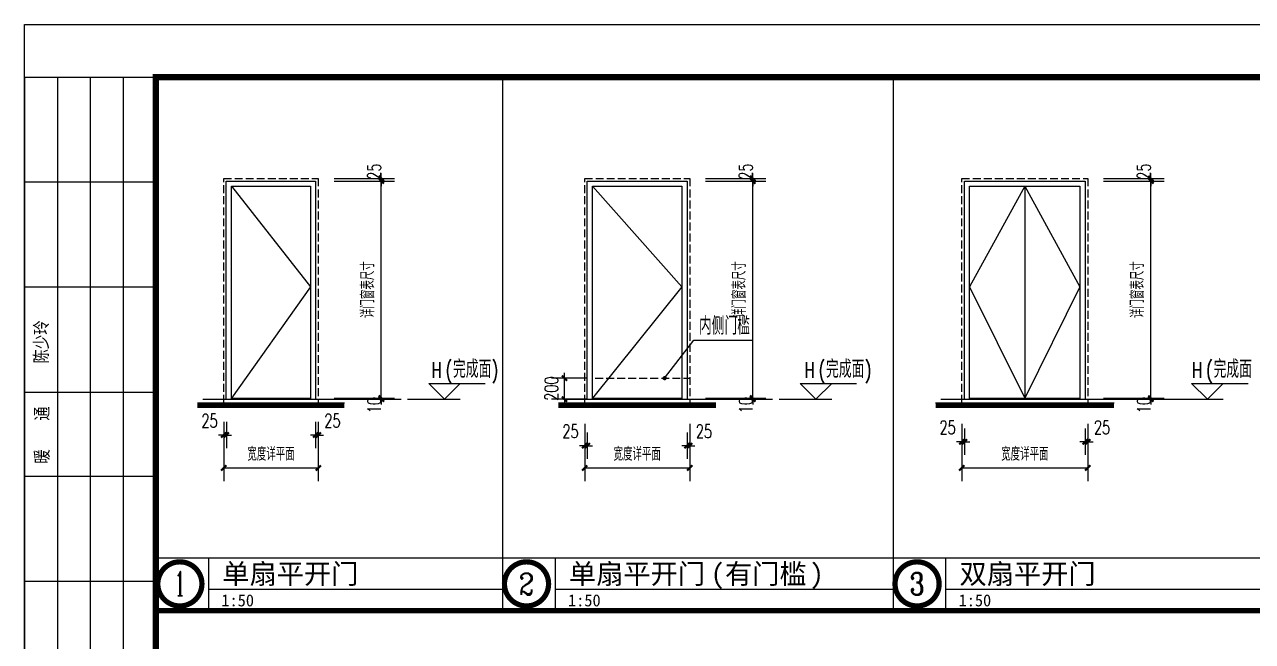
# Model space of a CAD drawing. Header units: millimetres. Extents: x 434053 to 1059003, y -2417481 to 936527.
# Drawn here: x 528801 to 540490, y -2392391 to -2386521 of the extents above; entities that cross this region are included whole.
import ezdxf
from ezdxf.enums import TextEntityAlignment as Align

# ---------------------------------------------------------------- set-up
doc = ezdxf.new("R2010")
doc.units = ezdxf.units.MM
doc.header["$LTSCALE"] = 1000
doc.header["$MEASUREMENT"] = 0
doc.linetypes.add('DASH', pattern=[0.35, 0.25, -0.1])
doc.layers.get('Defpoints').update_dxf_attribs({"color": 6})
for name, color, linetype in [('A-ANNO-DIMS', 3, 'Continuous'), ('A-ANNO-TTLB', 7, 'Continuous'), ('DIM_IDEN', 3, 'Continuous'), ('PUB_DIM', 83, 'Continuous'), ('WINDOW', 4, 'Continuous'), ('建筑-注释-说明', 7, 'Continuous')]:
    doc.layers.add(name, color=color, linetype=linetype)
doc.styles.add('_TCH_DIM', font='SIMPLEX.shx', dxfattribs={"width": 0.8, "height": 3, "bigfont": 'GBCBIG.shx'})
doc.styles.add('_TCH_DIM_T3', font='SIMPLEX', dxfattribs={"width": 0.705882, "bigfont": 'GBCBIG'})
doc.styles.add('_TCH_LABEL', font='COMPLEX', dxfattribs={"bigfont": 'GBCBIG'})
doc.styles.add('TITXH', font='')
doc.styles.add('TITXV', font='', dxfattribs={"width": 0.8})
doc.styles.add('宋体', font='', dxfattribs={"width": 0.8})
doc.styles.get('TITXH').set_extended_font_data('@SimSun')
doc.styles.get('TITXV').set_extended_font_data('SimSun')
doc.styles.get('宋体').set_extended_font_data('SimSun')
doc.dimstyles.new('_TCH_ARCH&&50', dxfattribs={"dimtxt": 127.5, "dimasz": 50, "dimexe": 125, "dimexo": 150, "dimgap": 61.25, "dimtad": 1, "dimdec": 0, "dimzin": 0, "dimdsep": 46, "dimtxsty": '_TCH_DIM_T3', "dimblk": 'ARCHTICK', "dimcen": 0.09, "dimclrt": 7, "dimazin": 2, "dimtfac": 1, "dimtdec": 0, "dimtix": 1, "dimtmove": 2, "dimatfit": 3, "dimfxl": 1, "dimtolj": 1, "dimtzin": 0, "dimarcsym": 0})

# ---------------------------------------------------------------- blocks, each defined once
blk = doc.blocks.new('asdfgafg$titleblk$00000094')
for p, q in [((0, 25), (-158.25, 25)), ((-158.25, 0), (-158.25, 25)), ((-152, 0), (-152, 25)), ((-136, 0), (-136, 25)), ((-116, 0), (-116, 25)), ((-96, 0), (-96, 25)), ((-76, 0), (-76, 25)), ((-60, 0), (-60, 25)), ((-40, 0), (-40, 25)), ((-20, 0), (-20, 25)), ((0, 18.75), (-152, 18.75)), ((0, 12.5), (-152, 12.5)), ((0, 6.25), (-152, 6.25))]:
    blk.add_line(p, q)
blk.add_lwpolyline([(0, 25), (0, 0)])
at = {"style": 'TITXH', "width": 1.2}
blk.add_text('会  签  栏', height=2.5, rotation=270, dxfattribs=at).set_placement((-156.36, 23.03))
at = {"style": 'TITXV', "width": 0.8}
for s, p in [('建    筑', (-149.72, 20.45)), ('暖    通', (-73.55, 20.45)), ('结    构', (-149.72, 14.2)), ('给 排 水', (-149.83, 7.95)), ('电    气', (-149.94, 1.92))]:
    blk.add_text(s, height=2.5, dxfattribs=at).set_placement(p)
for tag, p in [('建筑', (-126.4, 21.84)), ('暖通', (-50.4, 21.84)), ('结构', (-126.4, 15.59)), ('给排水', (-126.4, 9.34)), ('电气', (-126.4, 3.09))]:
    blk.add_attdef(tag, text='', height=2.5, dxfattribs=at).set_placement(p, align=Align.MIDDLE_CENTER)
blk = doc.blocks.new('_ArchTick')
at = {"color": 0, "linetype": 'ByBlock', "const_width": 0.4}
blk.add_lwpolyline([(-0.5, -0.5), (0.5, 0.5)], dxfattribs=at)
blk = doc.blocks.new('*D217')
at = {"layer": 'Defpoints', "color": 0, "transparency": 16777216}
for p in [(530697, -2390170), (531597, -2390170), (531597, -2390740)]:
    blk.add_point(p, dxfattribs=at)
at = {"layer": 'PUB_DIM', "color": 0, "lineweight": -2, "transparency": 16777216}
for p, q in [((530697, -2390320), (530697, -2390865)), ((531597, -2390320), (531597, -2390865)), ((530697, -2390740), (531597, -2390740))]:
    blk.add_line(p, q, dxfattribs=at)
at = {"layer": 'PUB_DIM', "color": 0, "lineweight": -2, "transparency": 16777216, "xscale": 50, "yscale": 50, "zscale": 50, "rotation": 180}
blk.add_blockref('_ArchTick', (530697, -2390740), dxfattribs=at)
at = {"layer": 'PUB_DIM', "color": 0, "lineweight": -2, "transparency": 16777216, "xscale": 50, "yscale": 50, "zscale": 50}
blk.add_blockref('_ArchTick', (531597, -2390740), dxfattribs=at)
at = {"layer": 'PUB_DIM', "color": 7, "transparency": 16777216, "insert": (531147, -2390608), "char_height": 127.5, "attachment_point": 5, "style": '_TCH_DIM_T3'}
blk.add_mtext('\\A1;宽度详平面', dxfattribs=at)
blk = doc.blocks.new('*D218')
at = {"layer": 'Defpoints', "color": 0, "transparency": 16777216}
for p in [(530697, -2390152), (530722, -2390152), (530722, -2390427)]:
    blk.add_point(p, dxfattribs=at)
at = {"layer": 'PUB_DIM', "color": 0, "lineweight": -2, "transparency": 16777216}
for p, q in [((530697, -2390302), (530697, -2390552)), ((530722, -2390302), (530722, -2390552)), ((530697, -2390427), (530647, -2390427)), ((530697, -2390427), (530722, -2390427)), ((530722, -2390427), (530772, -2390427))]:
    blk.add_line(p, q, dxfattribs=at)
at = {"layer": 'PUB_DIM', "color": 0, "lineweight": -2, "transparency": 16777216, "xscale": 50, "yscale": 50, "zscale": 50}
blk.add_blockref('_ArchTick', (530697, -2390427), dxfattribs=at)
at = {"layer": 'PUB_DIM', "color": 0, "lineweight": -2, "transparency": 16777216, "xscale": 50, "yscale": 50, "zscale": 50, "rotation": 180}
blk.add_blockref('_ArchTick', (530722, -2390427), dxfattribs=at)
at = {"layer": 'PUB_DIM', "color": 7, "transparency": 16777216, "insert": (530562, -2390290), "char_height": 127.5, "attachment_point": 5, "style": '_TCH_DIM_T3'}
blk.add_mtext('\\A1;25', dxfattribs=at)
blk = doc.blocks.new('*D219')
at = {"layer": 'Defpoints', "color": 0, "transparency": 16777216}
for p in [(534133, -2390170), (535133, -2390170), (535133, -2390740)]:
    blk.add_point(p, dxfattribs=at)
at = {"layer": 'PUB_DIM', "color": 0, "lineweight": -2, "transparency": 16777216}
for p, q in [((534133, -2390320), (534133, -2390865)), ((535133, -2390320), (535133, -2390865)), ((534133, -2390740), (535133, -2390740))]:
    blk.add_line(p, q, dxfattribs=at)
at = {"layer": 'PUB_DIM', "color": 0, "lineweight": -2, "transparency": 16777216, "xscale": 50, "yscale": 50, "zscale": 50, "rotation": 180}
blk.add_blockref('_ArchTick', (534133, -2390740), dxfattribs=at)
at = {"layer": 'PUB_DIM', "color": 0, "lineweight": -2, "transparency": 16777216, "xscale": 50, "yscale": 50, "zscale": 50}
blk.add_blockref('_ArchTick', (535133, -2390740), dxfattribs=at)
at = {"layer": 'PUB_DIM', "color": 7, "transparency": 16777216, "insert": (534633, -2390608), "char_height": 127.5, "attachment_point": 5, "style": '_TCH_DIM_T3'}
blk.add_mtext('\\A1;宽度详平面', dxfattribs=at)
blk = doc.blocks.new('*D220')
at = {"layer": 'Defpoints', "color": 0, "transparency": 16777216}
for p in [(534133, -2390252), (534158, -2390252), (534158, -2390528)]:
    blk.add_point(p, dxfattribs=at)
at = {"layer": 'PUB_DIM', "color": 0, "lineweight": -2, "transparency": 16777216}
for p, q in [((534133, -2390402), (534133, -2390653)), ((534158, -2390402), (534158, -2390653)), ((534133, -2390528), (534083, -2390528)), ((534133, -2390528), (534158, -2390528)), ((534158, -2390528), (534208, -2390528))]:
    blk.add_line(p, q, dxfattribs=at)
at = {"layer": 'PUB_DIM', "color": 0, "lineweight": -2, "transparency": 16777216, "xscale": 50, "yscale": 50, "zscale": 50}
blk.add_blockref('_ArchTick', (534133, -2390528), dxfattribs=at)
at = {"layer": 'PUB_DIM', "color": 0, "lineweight": -2, "transparency": 16777216, "xscale": 50, "yscale": 50, "zscale": 50, "rotation": 180}
blk.add_blockref('_ArchTick', (534158, -2390528), dxfattribs=at)
at = {"layer": 'PUB_DIM', "color": 7, "transparency": 16777216, "insert": (533998, -2390391), "char_height": 127.5, "attachment_point": 5, "style": '_TCH_DIM_T3'}
blk.add_mtext('\\A1;25', dxfattribs=at)
blk = doc.blocks.new('*D221')
at = {"layer": 'Defpoints', "color": 0, "transparency": 16777216}
for p in [(537723, -2390170), (538923, -2390170), (538923, -2390740)]:
    blk.add_point(p, dxfattribs=at)
at = {"layer": 'PUB_DIM', "color": 0, "lineweight": -2, "transparency": 16777216}
for p, q in [((537723, -2390320), (537723, -2390865)), ((538923, -2390320), (538923, -2390865)), ((537723, -2390740), (538923, -2390740))]:
    blk.add_line(p, q, dxfattribs=at)
at = {"layer": 'PUB_DIM', "color": 0, "lineweight": -2, "transparency": 16777216, "xscale": 50, "yscale": 50, "zscale": 50, "rotation": 180}
blk.add_blockref('_ArchTick', (537723, -2390740), dxfattribs=at)
at = {"layer": 'PUB_DIM', "color": 0, "lineweight": -2, "transparency": 16777216, "xscale": 50, "yscale": 50, "zscale": 50}
blk.add_blockref('_ArchTick', (538923, -2390740), dxfattribs=at)
at = {"layer": 'PUB_DIM', "color": 7, "transparency": 16777216, "insert": (538323, -2390608), "char_height": 127.5, "attachment_point": 5, "style": '_TCH_DIM_T3'}
blk.add_mtext('\\A1;宽度详平面', dxfattribs=at)
blk = doc.blocks.new('*D222')
at = {"layer": 'Defpoints', "color": 0, "transparency": 16777216}
for p in [(537723, -2390215), (537748, -2390215), (537748, -2390491)]:
    blk.add_point(p, dxfattribs=at)
at = {"layer": 'PUB_DIM', "color": 0, "lineweight": -2, "transparency": 16777216}
for p, q in [((537723, -2390365), (537723, -2390616)), ((537748, -2390365), (537748, -2390616)), ((537723, -2390491), (537673, -2390491)), ((537723, -2390491), (537748, -2390491)), ((537748, -2390491), (537798, -2390491))]:
    blk.add_line(p, q, dxfattribs=at)
at = {"layer": 'PUB_DIM', "color": 0, "lineweight": -2, "transparency": 16777216, "xscale": 50, "yscale": 50, "zscale": 50}
blk.add_blockref('_ArchTick', (537723, -2390491), dxfattribs=at)
at = {"layer": 'PUB_DIM', "color": 0, "lineweight": -2, "transparency": 16777216, "xscale": 50, "yscale": 50, "zscale": 50, "rotation": 180}
blk.add_blockref('_ArchTick', (537748, -2390491), dxfattribs=at)
at = {"layer": 'PUB_DIM', "color": 7, "transparency": 16777216, "insert": (537588, -2390354), "char_height": 127.5, "attachment_point": 5, "style": '_TCH_DIM_T3'}
blk.add_mtext('\\A1;25', dxfattribs=at)
blk = doc.blocks.new('*D224')
at = {"layer": 'Defpoints', "color": 0, "transparency": 16777216}
for p in [(531572, -2390152), (531597, -2390152), (531597, -2390427)]:
    blk.add_point(p, dxfattribs=at)
at = {"layer": 'PUB_DIM', "color": 0, "lineweight": -2, "transparency": 16777216}
for p, q in [((531572, -2390302), (531572, -2390552)), ((531597, -2390302), (531597, -2390552)), ((531572, -2390427), (531522, -2390427)), ((531572, -2390427), (531597, -2390427)), ((531597, -2390427), (531647, -2390427))]:
    blk.add_line(p, q, dxfattribs=at)
at = {"layer": 'PUB_DIM', "color": 0, "lineweight": -2, "transparency": 16777216, "xscale": 50, "yscale": 50, "zscale": 50}
blk.add_blockref('_ArchTick', (531572, -2390427), dxfattribs=at)
at = {"layer": 'PUB_DIM', "color": 0, "lineweight": -2, "transparency": 16777216, "xscale": 50, "yscale": 50, "zscale": 50, "rotation": 180}
blk.add_blockref('_ArchTick', (531597, -2390427), dxfattribs=at)
at = {"layer": 'PUB_DIM', "color": 7, "transparency": 16777216, "insert": (531732, -2390290), "char_height": 127.5, "attachment_point": 5, "style": '_TCH_DIM_T3'}
blk.add_mtext('\\A1;25', dxfattribs=at)
blk = doc.blocks.new('*D225')
at = {"layer": 'Defpoints', "color": 0, "transparency": 16777216}
for p in [(535108, -2390252), (535133, -2390252), (535133, -2390528)]:
    blk.add_point(p, dxfattribs=at)
at = {"layer": 'PUB_DIM', "color": 0, "lineweight": -2, "transparency": 16777216}
for p, q in [((535108, -2390402), (535108, -2390653)), ((535133, -2390402), (535133, -2390653)), ((535108, -2390528), (535058, -2390528)), ((535108, -2390528), (535133, -2390528)), ((535133, -2390528), (535183, -2390528))]:
    blk.add_line(p, q, dxfattribs=at)
at = {"layer": 'PUB_DIM', "color": 0, "lineweight": -2, "transparency": 16777216, "xscale": 50, "yscale": 50, "zscale": 50}
blk.add_blockref('_ArchTick', (535108, -2390528), dxfattribs=at)
at = {"layer": 'PUB_DIM', "color": 0, "lineweight": -2, "transparency": 16777216, "xscale": 50, "yscale": 50, "zscale": 50, "rotation": 180}
blk.add_blockref('_ArchTick', (535133, -2390528), dxfattribs=at)
at = {"layer": 'PUB_DIM', "color": 7, "transparency": 16777216, "insert": (535268, -2390391), "char_height": 127.5, "attachment_point": 5, "style": '_TCH_DIM_T3'}
blk.add_mtext('\\A1;25', dxfattribs=at)
blk = doc.blocks.new('*D226')
at = {"layer": 'Defpoints', "color": 0, "transparency": 16777216}
for p in [(538898, -2390215), (538923, -2390215), (538923, -2390491)]:
    blk.add_point(p, dxfattribs=at)
at = {"layer": 'PUB_DIM', "color": 0, "lineweight": -2, "transparency": 16777216}
for p, q in [((538898, -2390365), (538898, -2390616)), ((538923, -2390365), (538923, -2390616)), ((538898, -2390491), (538848, -2390491)), ((538898, -2390491), (538923, -2390491)), ((538923, -2390491), (538973, -2390491))]:
    blk.add_line(p, q, dxfattribs=at)
at = {"layer": 'PUB_DIM', "color": 0, "lineweight": -2, "transparency": 16777216, "xscale": 50, "yscale": 50, "zscale": 50}
blk.add_blockref('_ArchTick', (538898, -2390491), dxfattribs=at)
at = {"layer": 'PUB_DIM', "color": 0, "lineweight": -2, "transparency": 16777216, "xscale": 50, "yscale": 50, "zscale": 50, "rotation": 180}
blk.add_blockref('_ArchTick', (538923, -2390491), dxfattribs=at)
at = {"layer": 'PUB_DIM', "color": 7, "transparency": 16777216, "insert": (539058, -2390354), "char_height": 127.5, "attachment_point": 5, "style": '_TCH_DIM_T3'}
blk.add_mtext('\\A1;25', dxfattribs=at)
blk = doc.blocks.new('*D227')
at = {"layer": 'Defpoints', "color": 0, "transparency": 16777216}
for p in [(533941, -2389885), (534303, -2389885), (534303, -2390085)]:
    blk.add_point(p, dxfattribs=at)
at = {"layer": 'PUB_DIM', "color": 0, "lineweight": -2, "transparency": 16777216}
for p, q in [((534153, -2389885), (533816, -2389885)), ((533941, -2389885), (533941, -2389835)), ((533941, -2390085), (533941, -2389885)), ((534153, -2390085), (533816, -2390085)), ((533941, -2390085), (533941, -2390135))]:
    blk.add_line(p, q, dxfattribs=at)
at = {"layer": 'PUB_DIM', "color": 0, "lineweight": -2, "transparency": 16777216, "xscale": 50, "yscale": 50, "zscale": 50}
for p, rotation in [((533941, -2389885), 270), ((533941, -2390085), 90)]:
    blk.add_blockref('_ArchTick', p, dxfattribs=dict(at, rotation=rotation))
at = {"layer": 'PUB_DIM', "color": 7, "transparency": 16777216, "insert": (533816, -2389985), "char_height": 127.5, "attachment_point": 5, "rotation": 90, "style": '_TCH_DIM_T3'}
blk.add_mtext('\\A1;200', dxfattribs=at)
blk = doc.blocks.new('*D1386')
at = {"layer": 'A-ANNO-DIMS', "color": 0, "lineweight": -2, "transparency": 16777216}
for p, q in [((539073, -2390075), (539648, -2390075)), ((539073, -2390085), (539648, -2390085)), ((539523, -2390075), (539523, -2390025)), ((539523, -2390085), (539523, -2390075)), ((539523, -2390085), (539523, -2390135))]:
    blk.add_line(p, q, dxfattribs=at)
at = {"layer": 'Defpoints', "color": 0, "transparency": 16777216}
for p in [(538923, -2390075), (538923, -2390085), (539523, -2390075)]:
    blk.add_point(p, dxfattribs=at)
at = {"layer": 'A-ANNO-DIMS', "color": 0, "lineweight": -2, "transparency": 16777216, "xscale": 50, "yscale": 50, "zscale": 50}
for p, rotation in [((539523, -2390075), 270), ((539523, -2390085), 90)]:
    blk.add_blockref('_ArchTick', p, dxfattribs=dict(at, rotation=rotation))
at = {"layer": 'A-ANNO-DIMS', "color": 7, "transparency": 16777216, "insert": (539456, -2390143), "char_height": 127.5, "attachment_point": 5, "rotation": 90, "style": '_TCH_DIM_T3'}
blk.add_mtext('\\A1;10', dxfattribs=at)
blk = doc.blocks.new('*D1387')
at = {"layer": 'A-ANNO-DIMS', "color": 0, "lineweight": -2, "transparency": 16777216}
for p, q in [((539073, -2388010), (539648, -2388010)), ((539523, -2390075), (539523, -2388010)), ((539073, -2390075), (539648, -2390075))]:
    blk.add_line(p, q, dxfattribs=at)
at = {"layer": 'Defpoints', "color": 0, "transparency": 16777216}
for p in [(538923, -2388010), (539523, -2388010), (538923, -2390075)]:
    blk.add_point(p, dxfattribs=at)
at = {"layer": 'A-ANNO-DIMS', "color": 0, "lineweight": -2, "transparency": 16777216, "xscale": 50, "yscale": 50, "zscale": 50}
for p, rotation in [((539523, -2388010), 90), ((539523, -2390075), 270)]:
    blk.add_blockref('_ArchTick', p, dxfattribs=dict(at, rotation=rotation))
at = {"layer": 'A-ANNO-DIMS', "color": 7, "transparency": 16777216, "insert": (539394, -2389043), "char_height": 127.5, "attachment_point": 5, "rotation": 90, "style": '_TCH_DIM_T3'}
blk.add_mtext('\\A1;详门窗表尺寸', dxfattribs=at)
blk = doc.blocks.new('*D1388')
at = {"layer": 'A-ANNO-DIMS', "color": 0, "lineweight": -2, "transparency": 16777216}
for p, q in [((539073, -2387985), (539648, -2387985)), ((539073, -2388010), (539648, -2388010)), ((539523, -2387985), (539523, -2387935)), ((539523, -2388010), (539523, -2387985)), ((539523, -2388010), (539523, -2388060))]:
    blk.add_line(p, q, dxfattribs=at)
at = {"layer": 'Defpoints', "color": 0, "transparency": 16777216}
for p in [(538923, -2387985), (538923, -2388010), (539523, -2387985)]:
    blk.add_point(p, dxfattribs=at)
at = {"layer": 'A-ANNO-DIMS', "color": 0, "lineweight": -2, "transparency": 16777216, "xscale": 50, "yscale": 50, "zscale": 50}
for p, rotation in [((539523, -2387985), 270), ((539523, -2388010), 90)]:
    blk.add_blockref('_ArchTick', p, dxfattribs=dict(at, rotation=rotation))
at = {"layer": 'A-ANNO-DIMS', "color": 7, "transparency": 16777216, "insert": (539456, -2387920), "char_height": 127.5, "attachment_point": 5, "rotation": 90, "style": '_TCH_DIM_T3'}
blk.add_mtext('\\A1;25', dxfattribs=at)
blk = doc.blocks.new('*D1389')
at = {"layer": 'A-ANNO-DIMS', "color": 0, "lineweight": -2, "transparency": 16777216}
for p, q in [((535283, -2390075), (535858, -2390075)), ((535283, -2390085), (535858, -2390085)), ((535733, -2390075), (535733, -2390025)), ((535733, -2390085), (535733, -2390075)), ((535733, -2390085), (535733, -2390135))]:
    blk.add_line(p, q, dxfattribs=at)
at = {"layer": 'Defpoints', "color": 0, "transparency": 16777216}
for p in [(535133, -2390075), (535133, -2390085), (535733, -2390075)]:
    blk.add_point(p, dxfattribs=at)
at = {"layer": 'A-ANNO-DIMS', "color": 0, "lineweight": -2, "transparency": 16777216, "xscale": 50, "yscale": 50, "zscale": 50}
for p, rotation in [((535733, -2390075), 270), ((535733, -2390085), 90)]:
    blk.add_blockref('_ArchTick', p, dxfattribs=dict(at, rotation=rotation))
at = {"layer": 'A-ANNO-DIMS', "color": 7, "transparency": 16777216, "insert": (535666, -2390143), "char_height": 127.5, "attachment_point": 5, "rotation": 90, "style": '_TCH_DIM_T3'}
blk.add_mtext('\\A1;10', dxfattribs=at)
blk = doc.blocks.new('*D1390')
at = {"layer": 'A-ANNO-DIMS', "color": 0, "lineweight": -2, "transparency": 16777216}
for p, q in [((535283, -2388010), (535858, -2388010)), ((535733, -2390075), (535733, -2388010)), ((535283, -2390075), (535858, -2390075))]:
    blk.add_line(p, q, dxfattribs=at)
at = {"layer": 'Defpoints', "color": 0, "transparency": 16777216}
for p in [(535133, -2388010), (535733, -2388010), (535133, -2390075)]:
    blk.add_point(p, dxfattribs=at)
at = {"layer": 'A-ANNO-DIMS', "color": 0, "lineweight": -2, "transparency": 16777216, "xscale": 50, "yscale": 50, "zscale": 50}
for p, rotation in [((535733, -2388010), 90), ((535733, -2390075), 270)]:
    blk.add_blockref('_ArchTick', p, dxfattribs=dict(at, rotation=rotation))
at = {"layer": 'A-ANNO-DIMS', "color": 7, "transparency": 16777216, "insert": (535604, -2389043), "char_height": 127.5, "attachment_point": 5, "rotation": 90, "style": '_TCH_DIM_T3'}
blk.add_mtext('\\A1;详门窗表尺寸', dxfattribs=at)
blk = doc.blocks.new('*D1391')
at = {"layer": 'A-ANNO-DIMS', "color": 0, "lineweight": -2, "transparency": 16777216}
for p, q in [((535283, -2387985), (535858, -2387985)), ((535283, -2388010), (535858, -2388010)), ((535733, -2387985), (535733, -2387935)), ((535733, -2388010), (535733, -2387985)), ((535733, -2388010), (535733, -2388060))]:
    blk.add_line(p, q, dxfattribs=at)
at = {"layer": 'Defpoints', "color": 0, "transparency": 16777216}
for p in [(535133, -2387985), (535133, -2388010), (535733, -2387985)]:
    blk.add_point(p, dxfattribs=at)
at = {"layer": 'A-ANNO-DIMS', "color": 0, "lineweight": -2, "transparency": 16777216, "xscale": 50, "yscale": 50, "zscale": 50}
for p, rotation in [((535733, -2387985), 270), ((535733, -2388010), 90)]:
    blk.add_blockref('_ArchTick', p, dxfattribs=dict(at, rotation=rotation))
at = {"layer": 'A-ANNO-DIMS', "color": 7, "transparency": 16777216, "insert": (535666, -2387920), "char_height": 127.5, "attachment_point": 5, "rotation": 90, "style": '_TCH_DIM_T3'}
blk.add_mtext('\\A1;25', dxfattribs=at)
blk = doc.blocks.new('*D1392')
at = {"layer": 'A-ANNO-DIMS', "color": 0, "lineweight": -2, "transparency": 16777216}
for p, q in [((531747, -2390075), (532322, -2390075)), ((531747, -2390085), (532322, -2390085)), ((532197, -2390075), (532197, -2390025)), ((532197, -2390085), (532197, -2390075)), ((532197, -2390085), (532197, -2390135))]:
    blk.add_line(p, q, dxfattribs=at)
at = {"layer": 'Defpoints', "color": 0, "transparency": 16777216}
for p in [(531597, -2390075), (531597, -2390085), (532197, -2390075)]:
    blk.add_point(p, dxfattribs=at)
at = {"layer": 'A-ANNO-DIMS', "color": 0, "lineweight": -2, "transparency": 16777216, "xscale": 50, "yscale": 50, "zscale": 50}
for p, rotation in [((532197, -2390075), 270), ((532197, -2390085), 90)]:
    blk.add_blockref('_ArchTick', p, dxfattribs=dict(at, rotation=rotation))
at = {"layer": 'A-ANNO-DIMS', "color": 7, "transparency": 16777216, "insert": (532130, -2390143), "char_height": 127.5, "attachment_point": 5, "rotation": 90, "style": '_TCH_DIM_T3'}
blk.add_mtext('\\A1;10', dxfattribs=at)
blk = doc.blocks.new('*D1393')
at = {"layer": 'A-ANNO-DIMS', "color": 0, "lineweight": -2, "transparency": 16777216}
for p, q in [((531747, -2388010), (532322, -2388010)), ((532197, -2390075), (532197, -2388010)), ((531747, -2390075), (532322, -2390075))]:
    blk.add_line(p, q, dxfattribs=at)
at = {"layer": 'Defpoints', "color": 0, "transparency": 16777216}
for p in [(531597, -2388010), (532197, -2388010), (531597, -2390075)]:
    blk.add_point(p, dxfattribs=at)
at = {"layer": 'A-ANNO-DIMS', "color": 0, "lineweight": -2, "transparency": 16777216, "xscale": 50, "yscale": 50, "zscale": 50}
for p, rotation in [((532197, -2388010), 90), ((532197, -2390075), 270)]:
    blk.add_blockref('_ArchTick', p, dxfattribs=dict(at, rotation=rotation))
at = {"layer": 'A-ANNO-DIMS', "color": 7, "transparency": 16777216, "insert": (532067, -2389043), "char_height": 127.5, "attachment_point": 5, "rotation": 90, "style": '_TCH_DIM_T3'}
blk.add_mtext('\\A1;详门窗表尺寸', dxfattribs=at)
blk = doc.blocks.new('*D1394')
at = {"layer": 'A-ANNO-DIMS', "color": 0, "lineweight": -2, "transparency": 16777216}
for p, q in [((531747, -2387985), (532322, -2387985)), ((531747, -2388010), (532322, -2388010)), ((532197, -2387985), (532197, -2387935)), ((532197, -2388010), (532197, -2387985)), ((532197, -2388010), (532197, -2388060))]:
    blk.add_line(p, q, dxfattribs=at)
at = {"layer": 'Defpoints', "color": 0, "transparency": 16777216}
for p in [(531597, -2387985), (531597, -2388010), (532197, -2387985)]:
    blk.add_point(p, dxfattribs=at)
at = {"layer": 'A-ANNO-DIMS', "color": 0, "lineweight": -2, "transparency": 16777216, "xscale": 50, "yscale": 50, "zscale": 50}
for p, rotation in [((532197, -2387985), 270), ((532197, -2388010), 90)]:
    blk.add_blockref('_ArchTick', p, dxfattribs=dict(at, rotation=rotation))
at = {"layer": 'A-ANNO-DIMS', "color": 7, "transparency": 16777216, "insert": (532130, -2387920), "char_height": 127.5, "attachment_point": 5, "rotation": 90, "style": '_TCH_DIM_T3'}
blk.add_mtext('\\A1;25', dxfattribs=at)

msp = doc.modelspace()

# ---------------------------------------------------------------- linework, layer by layer
for p, q in [((533350.9, -2387021.3), (533350.9, -2392097.1)), ((537068.9, -2387021.3), (537068.9, -2392097.1)), ((530446.5, -2390120.4), (531846.5, -2390120.4)), ((533882.9, -2390120.4), (535382.9, -2390120.4)), ((537472.8, -2390120.4), (539172.8, -2390120.4)), ((548132, -2391597.1), (530050.9, -2391597.1)), ((530550.9, -2391597.1), (530550.9, -2392097.1)), ((533850.9, -2391597.1), (533850.9, -2392097.1)), ((537568.9, -2391597.1), (537568.9, -2392097.1)), ((533350.9, -2391897.1), (530550.9, -2391897.1)), ((533350.9, -2391897.1), (530550.9, -2391897.1)), ((533853.4, -2391897.1), (533850.9, -2391897.1)), ((537068.9, -2391897.1), (533850.9, -2391897.1)), ((540649.9, -2391897.1), (537568.9, -2391897.1)), ((567100.9, -2392097.1), (530050.9, -2392097.1))]:
    msp.add_line(p, q)
at = {"color": 11}
for p, q in [((530496.5, -2390085.4), (532384.7, -2390085.4)), ((533932.9, -2390085.4), (535921.1, -2390085.4)), ((537522.8, -2390085.4), (539710.9, -2390085.4))]:
    msp.add_line(p, q, dxfattribs=at)
at = {"const_width": 50}
for points in [[(530446.5, -2390145.4), (531846.5, -2390145.4)], [(533882.9, -2390145.4), (535382.9, -2390145.4)], [(537472.8, -2390145.4), (539172.8, -2390145.4)], [(567100.9, -2392097.1), (530050.9, -2392097.1)]]:
    msp.add_lwpolyline(points, dxfattribs=at)
at = {"layer": 'A-ANNO-TTLB'}
msp.add_lwpolyline([(528800.9, -2416221.3), (528800.9, -2386521.3), (570850.9, -2386521.3), (570850.9, -2416221.3)], close=True, dxfattribs=at)
at = {"layer": 'A-ANNO-TTLB', "const_width": 60}
msp.add_lwpolyline([(530050.9, -2415721.3), (570350.9, -2415721.3), (570350.9, -2387021.3), (530050.9, -2387021.3)], close=True, dxfattribs=at)
at = {"layer": 'DIM_IDEN', "const_width": 50}
for points in [[(530489.3, -2391843.3, 1), (530069.3, -2391843.3, 1)], [(533789.3, -2391843.3, 1), (533369.3, -2391843.3, 1)], [(537507.3, -2391843.3, 1), (537087.3, -2391843.3, 1)]]:
    msp.add_lwpolyline(points, format="xyb", close=True, dxfattribs=at)
at = {"layer": 'PUB_DIM', "linetype": 'ByBlock'}
for p, q in [((534894.4, -2389885.4), (535172.4, -2389523.7)), ((535172.4, -2389523.7), (535732.9, -2389523.7))]:
    msp.add_line(p, q, dxfattribs=at)
at = {"layer": 'PUB_DIM'}
for p, q in [((532797.9, -2390085.4), (532647.9, -2389935.4)), ((532647.9, -2389935.4), (533184.6, -2389935.4)), ((532797.9, -2390085.4), (532947.9, -2389935.4)), ((536334.3, -2390085.4), (536184.3, -2389935.4)), ((536184.3, -2389935.4), (536721, -2389935.4)), ((536334.3, -2390085.4), (536484.3, -2389935.4)), ((540060.9, -2390085.4), (539910.9, -2389935.4)), ((539910.9, -2389935.4), (540447.7, -2389935.4)), ((540060.9, -2390085.4), (540210.9, -2389935.4)), ((532447.9, -2390085.4), (532947.9, -2390085.4)), ((535984.3, -2390085.4), (536484.3, -2390085.4)), ((539710.9, -2390085.4), (540210.9, -2390085.4))]:
    msp.add_line(p, q, dxfattribs=at)
at = {"layer": 'PUB_DIM', "linetype": 'ByBlock', "const_width": 20}
msp.add_lwpolyline([(534888.3, -2389893.3, 1), (534900.5, -2389877.5, 1)], format="xyb", close=True, dxfattribs=at)
at = {"layer": 'WINDOW', "color": 11, "linetype": 'DASH', "ltscale": 0.3}
for p, q in [((530696.5, -2390120.4), (530696.5, -2387985.4)), ((530696.5, -2387985.4), (531596.5, -2387985.4)), ((531596.5, -2387985.4), (531596.5, -2390120.4)), ((534132.9, -2390120.4), (534132.9, -2387985.4)), ((534132.9, -2387985.4), (535132.9, -2387985.4)), ((535132.9, -2387985.4), (535132.9, -2390120.4)), ((537722.8, -2390120.4), (537722.8, -2387985.4)), ((537722.8, -2387985.4), (538922.8, -2387985.4)), ((538922.8, -2387985.4), (538922.8, -2390120.4)), ((534232.9, -2389885.4), (535132.9, -2389885.4))]:
    msp.add_line(p, q, dxfattribs=at)
at = {"layer": 'WINDOW'}
for p, q in [((530721.5, -2390085.4), (530721.5, -2388010.4)), ((530721.5, -2388010.4), (531571.5, -2388010.4)), ((531571.5, -2388010.4), (531571.5, -2390085.4)), ((534157.9, -2390085.4), (534157.9, -2388010.4)), ((534157.9, -2388010.4), (535107.9, -2388010.4)), ((535107.9, -2388010.4), (535107.9, -2390085.4)), ((537747.8, -2390085.4), (537747.8, -2388010.4)), ((537747.8, -2388010.4), (538897.8, -2388010.4)), ((538897.8, -2388010.4), (538897.8, -2390085.4)), ((530771.5, -2390085.4), (530771.5, -2388060.4)), ((530771.5, -2388060.4), (531521.5, -2388060.4)), ((531521.5, -2388060.4), (531521.5, -2390085.4)), ((534207.9, -2390085.4), (534207.9, -2388060.4)), ((534207.9, -2388060.4), (535057.9, -2388060.4)), ((535057.9, -2388060.4), (535057.9, -2390085.4)), ((537797.8, -2390085.4), (537797.8, -2388060.4)), ((537797.8, -2388060.4), (538847.8, -2388060.4)), ((538322.8, -2388060.4), (538322.8, -2390075.4)), ((538847.8, -2388060.4), (538847.8, -2390085.4)), ((530771.5, -2390075.4), (531521.5, -2390075.4)), ((534207.9, -2390075.4), (535057.9, -2390075.4)), ((537797.8, -2390075.4), (538847.8, -2390075.4))]:
    msp.add_line(p, q, dxfattribs=at)
at = {"layer": 'WINDOW', "color": 11, "ltscale": 0.3}
for points in [[(530771.5, -2388060.4), (531521.5, -2389015.4), (530771.5, -2390075.4)], [(534207.9, -2388060.4), (535057.9, -2389015.4), (534207.9, -2390075.4)], [(538322.8, -2388060.4), (537797.8, -2389015.4), (538322.8, -2390075.4)], [(538322.8, -2388060.4), (538847.8, -2389015.4), (538322.8, -2390075.4)]]:
    msp.add_lwpolyline(points, dxfattribs=at)

# ---------------------------------------------------------------- block references
at = {"layer": 'A-ANNO-TTLB', "xscale": 49.99999999999999, "yscale": 49.99999999999999, "zscale": 49.99999999999999, "rotation": 90}
msp.add_blockref('asdfgafg$titleblk$00000094', (530050.9, -2387021.3), dxfattribs=at).add_auto_attribs({'暖通': '陈少玲', '电气': '蔡泽炯', '给排水': '甘兆麟', '结构': '邓艳青', '建筑': '宋延勇'})

# ---------------------------------------------------------------- texts
at = {"layer": 'DIM_IDEN', "color": 7, "style": '_TCH_LABEL'}
for s, height, width, p, p2 in [('1', 232.4, 0.979073, (530230.6, -2391956.4), (530328.1, -2391956.4)), ('2', 206.3, 1.052341, (533506.9, -2391946.4), (533651.7, -2391946.4)), ('3', 208.9, 1.011378, (537226.9, -2391947.8), (537367.8, -2391947.8))]:
    msp.add_text(s, height=height, dxfattribs=dict(at, width=width)).set_placement(p, p2, align=Align.FIT)
at = {"layer": 'PUB_DIM', "color": 7, "linetype": 'ByBlock', "style": '_TCH_DIM'}
msp.add_text('内侧门槛', height=168.79, dxfattribs=at).set_placement((535220.6, -2389471.2))
at = {"layer": 'PUB_DIM', "color": 7, "style": '_TCH_DIM', "width": 0.705882}
for s, p in [('H', (532674.5, -2389882.9)), ('(', (532809.5, -2389882.9)), (')', (533248.2, -2389882.9)), ('H', (536225.4, -2389882.9)), ('(', (536360.4, -2389882.9)), (')', (536799.1, -2389882.9)), ('H', (539914.8, -2389882.9)), ('(', (540049.8, -2389882.9))]:
    msp.add_text(s, height=148.8, dxfattribs=at).set_placement(p)
at = {"layer": 'PUB_DIM', "color": 7, "style": '_TCH_DIM'}
for p in [(532879.5, -2389882.9), (536430.4, -2389882.9), (540119.8, -2389882.9)]:
    msp.add_text('完成面', height=168.79, dxfattribs=at).set_placement(p)
at = {"layer": '建筑-注释-说明', "style": '宋体'}
for s, height, p in [('单扇平开门', 189.87, (530683.5, -2391842)), ('单扇平开门', 189.87, (533983.5, -2391842)), ('(', 189.9, (535333.7, -2391842)), ('有门槛', 189.87, (535468.7, -2391842)), (')', 189.9, (536278.9, -2391842)), ('双扇平开门', 189.87, (537701.5, -2391842)), ('1:50', 113.92, (530674.9, -2392056.8)), ('1:50', 113.92, (533974.9, -2392056.8)), ('1:50', 113.92, (537692.9, -2392056.8))]:
    msp.add_text(s, height=height, dxfattribs=at).set_placement(p)

# ---------------------------------------------------------------- dimensions: what is measured, and where the dimension line sits
at = {"layer": 'A-ANNO-DIMS'}
for base, p1, p2, picture, middle in [((532196.5, -2387985.4), (531596.5, -2388010.4), (531596.5, -2387985.4), '*D1394', (532129.5, -2387920.2)), ((535732.9, -2387985.4), (535132.9, -2388010.4), (535132.9, -2387985.4), '*D1391', (535665.9, -2387920.2)), ((539522.8, -2387985.4), (538922.8, -2388010.4), (538922.8, -2387985.4), '*D1388', (539455.8, -2387920.2)), ((532196.5, -2390075.4), (531596.5, -2390085.4), (531596.5, -2390075.4), '*D1392', (532129.5, -2390143.5)), ((535732.9, -2390075.4), (535132.9, -2390085.4), (535132.9, -2390075.4), '*D1389', (535665.9, -2390143.5)), ((539522.8, -2390075.4), (538922.8, -2390085.4), (538922.8, -2390075.4), '*D1386', (539455.8, -2390143.5))]:
    dim = msp.add_linear_dim(base=base, p1=p1, p2=p2, angle=90, dimstyle='_TCH_ARCH&&50', dxfattribs=at)
    dim.commit()
    dim.dimension.update_dxf_attribs({"geometry": picture, "text_midpoint": middle, "dimtype": 129})
for p1, p2, picture, middle in [((531596.5, -2390075.4), (531596.5, -2388010.4), '*D1393', (532067.3, -2389042.9)), ((535132.9, -2390075.4), (535132.9, -2388010.4), '*D1390', (535603.7, -2389042.9)), ((538922.8, -2390075.4), (538922.8, -2388010.4), '*D1387', (539393.6, -2389042.9))]:
    dim = msp.add_aligned_dim(p1=p1, p2=p2, distance=-600, text='详门窗表尺寸', dimstyle='_TCH_ARCH&&50', dxfattribs=at)
    dim.commit()
    dim.dimension.update_dxf_attribs({"geometry": picture, "text_midpoint": middle})
at = {"layer": 'PUB_DIM'}
dim = msp.add_aligned_dim(p1=(534302.9, -2390085.4), p2=(534302.9, -2389885.4), distance=361.7, dimstyle='_TCH_ARCH&&50', dxfattribs=at)
dim.commit()
dim.dimension.update_dxf_attribs({"geometry": '*D227', "text_midpoint": (533816.2, -2389985.4)})
for base, p1, p2, picture, middle in [((530721.5, -2390427.1), (530696.5, -2390151.5), (530721.5, -2390151.5), '*D218', (530561.5, -2390289.6)), ((531596.5, -2390427.1), (531571.5, -2390151.5), (531596.5, -2390151.5), '*D224', (531731.5, -2390289.6)), ((537747.8, -2390491.1), (537722.8, -2390215.5), (537747.8, -2390215.5), '*D222', (537587.8, -2390353.6)), ((538922.8, -2390491.1), (538897.8, -2390215.5), (538922.8, -2390215.5), '*D226', (539057.8, -2390353.6)), ((534157.9, -2390528), (534132.9, -2390252.4), (534157.9, -2390252.4), '*D220', (533997.9, -2390390.5)), ((535132.9, -2390528), (535107.9, -2390252.4), (535132.9, -2390252.4), '*D225', (535267.9, -2390390.5))]:
    dim = msp.add_linear_dim(base=base, p1=p1, p2=p2, angle=0, dimstyle='_TCH_ARCH&&50', dxfattribs=at)
    dim.commit()
    dim.dimension.update_dxf_attribs({"geometry": picture, "text_midpoint": middle, "dimtype": 129})
for p1, p2, picture, middle in [((530696.5, -2390170.2), (531596.5, -2390170.2), '*D217', (531146.5, -2390608.4)), ((534132.9, -2390170.2), (535132.9, -2390170.2), '*D219', (534632.9, -2390608.4)), ((537722.8, -2390170.2), (538922.8, -2390170.2), '*D221', (538322.8, -2390608.4))]:
    dim = msp.add_aligned_dim(p1=p1, p2=p2, distance=-569.5, text='宽度详平面', dimstyle='_TCH_ARCH&&50', dxfattribs=at)
    dim.commit()
    dim.dimension.update_dxf_attribs({"geometry": picture, "text_midpoint": middle})

doc.saveas('drawing.dxf')
